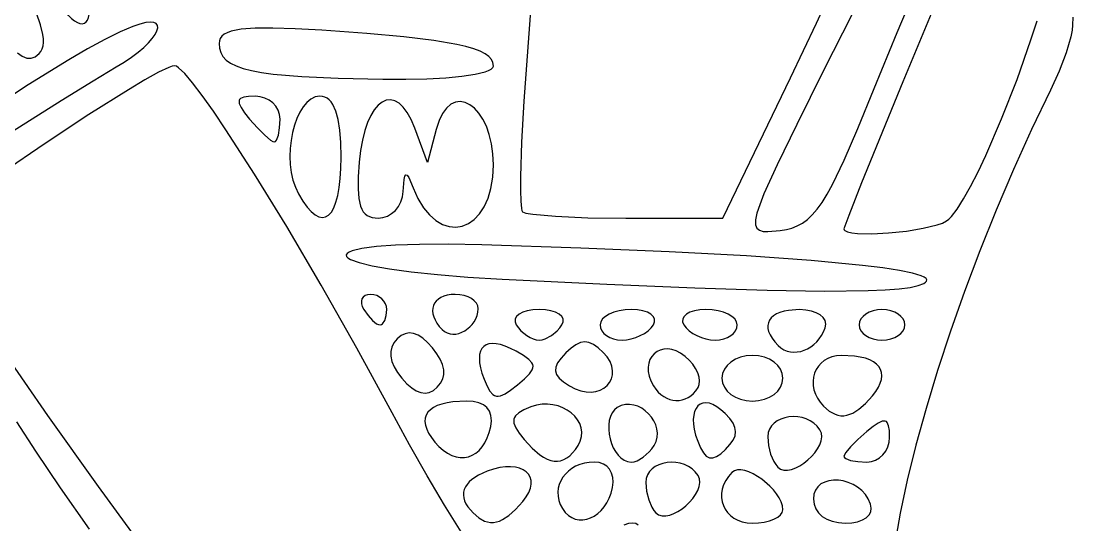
# Model space of a CAD drawing. Header units: millimetres. Extents: x -4.58 to 1.11, y 0.34 to 8.32.
# Drawn here: x -1.5 to -0.733, y 4.154 to 4.521 of the extents above; entities that cross this region are included whole.
import ezdxf

# ---------------------------------------------------------------- set-up
doc = ezdxf.new("R2010")
doc.units = ezdxf.units.MM

msp = doc.modelspace()

# ---------------------------------------------------------------- linework, layer by layer
at = {"flags": 128}
for points in [[(-1.503257, 4.585072), (-1.492514, 4.565097), (-1.485819, 4.553309), (-1.479459, 4.543144), (-1.47351, 4.534684), (-1.468045, 4.52801), (-1.463139, 4.523206), (-1.460918, 4.52153), (-1.458865, 4.520351), (-1.456989, 4.519681), (-1.455299, 4.519528), (-1.453804, 4.519905), (-1.452514, 4.520819), (-1.451489, 4.522206), (-1.450785, 4.523985), (-1.450399, 4.526143), (-1.450325, 4.528666), (-1.451097, 4.534748), (-1.453064, 4.54212), (-1.456191, 4.550666), (-1.460442, 4.560275), (-1.465779, 4.570831), (-1.472167, 4.582222)], [(-1.50254, 4.49824), (-1.499094, 4.495783), (-1.495794, 4.494502), (-1.492638, 4.494396), (-1.48962, 4.49546), (-1.486736, 4.497694), (-1.485487, 4.499258), (-1.48456, 4.501125), (-1.483953, 4.503299), (-1.483668, 4.505779), (-1.483705, 4.508568), (-1.484065, 4.511667), (-1.485753, 4.5188), (-1.488738, 4.527189), (-1.493021, 4.536845), (-1.498607, 4.547778), (-1.5055, 4.56)], [(-0.823061, 4.558961), (-0.857033, 4.477187), (-0.887065, 4.403518), (-0.896492, 4.379707), (-0.9, 4.369903), (-0.899822, 4.369266), (-0.8993, 4.368698), (-0.89731, 4.367761), (-0.894191, 4.367081), (-0.890107, 4.366645), (-0.879696, 4.36645), (-0.867378, 4.367076), (-0.854458, 4.368421), (-0.842238, 4.370383), (-0.832022, 4.37286), (-0.828072, 4.37426), (-0.825111, 4.37575)], [(-0.938986, 4.480014), (-0.92006, 4.519937), (-0.904986, 4.553054)], [(-0.877903, 4.472222), (-0.86119, 4.513096), (-0.845366, 4.550465)], [(-1.127778, 4.538889), (-1.133333, 4.462944), (-1.135125, 4.433096), (-1.135898, 4.407958), (-1.135892, 4.397982), (-1.13562, 4.390175), (-1.135079, 4.384867), (-1.134706, 4.383254), (-1.134264, 4.382389), (-1.131889, 4.381461), (-1.126886, 4.380596), (-1.110231, 4.37913), (-1.086766, 4.378141), (-1.058958, 4.377778), (-0.988292, 4.377778), (-0.938986, 4.480014)], [(-0.89408, 4.52638), (-0.914889, 4.485361), (-0.934404, 4.446132), (-0.948752, 4.416601), (-0.95829, 4.395444), (-0.961367, 4.38759), (-0.963377, 4.381333), (-0.964363, 4.376507), (-0.96437, 4.372944), (-0.963444, 4.370481), (-0.961629, 4.368951), (-0.95897, 4.368188), (-0.955511, 4.368027), (-0.946375, 4.368847), (-0.941962, 4.36954), (-0.937841, 4.370588), (-0.933953, 4.372081), (-0.930239, 4.374107), (-0.92664, 4.376754), (-0.923099, 4.380112), (-0.919555, 4.384268), (-0.915951, 4.389311), (-0.912228, 4.39533), (-0.908328, 4.402413), (-0.899758, 4.420127), (-0.889773, 4.44316), (-0.877903, 4.472222)], [(-1.430625, 4.487986), (-1.4247, 4.491589), (-1.419362, 4.495206), (-1.414633, 4.498783), (-1.410535, 4.502268), (-1.407089, 4.505607), (-1.404318, 4.508747), (-1.402243, 4.511634), (-1.400885, 4.514217), (-1.400268, 4.516441), (-1.400413, 4.518253), (-1.401341, 4.5196), (-1.403074, 4.520429), (-1.405635, 4.520687), (-1.409045, 4.52032), (-1.413326, 4.519276), (-1.4185, 4.5175), (-1.427756, 4.513494), (-1.43885, 4.507943), (-1.451437, 4.501082), (-1.465172, 4.493143), (-1.494704, 4.47497), (-1.524681, 4.455293)], [(-0.732968, 4.524175), (-0.733333, 4.518361), (-0.73366, 4.514699), (-0.734595, 4.51001), (-0.738031, 4.498325), (-0.743118, 4.484855), (-0.749333, 4.471153), (-0.763151, 4.442403), (-0.776388, 4.413139), (-0.788981, 4.38358), (-0.800867, 4.353945), (-0.811981, 4.324454), (-0.82226, 4.295327), (-0.83164, 4.266783), (-0.840057, 4.239042), (-0.847448, 4.212322), (-0.853749, 4.186845), (-0.858895, 4.162828), (-0.862824, 4.140493)], [(-0.825111, 4.37575), (-0.823422, 4.377069), (-0.821565, 4.378973), (-0.817401, 4.384412), (-0.812716, 4.391828), (-0.807612, 4.400979), (-0.802187, 4.411623), (-0.79654, 4.423521), (-0.784981, 4.450111), (-0.77373, 4.478821), (-0.763582, 4.507723), (-0.75917, 4.521643)], [(-1.155556, 4.488667), (-1.155911, 4.491138), (-1.157013, 4.493446), (-1.158913, 4.4956), (-1.161667, 4.497613), (-1.165326, 4.499495), (-1.169944, 4.501257), (-1.175574, 4.502911), (-1.182269, 4.504467), (-1.199068, 4.507331), (-1.220765, 4.509938), (-1.247785, 4.512377), (-1.280556, 4.514736), (-1.300135, 4.515848), (-1.316309, 4.516361), (-1.329323, 4.516242), (-1.33942, 4.515462), (-1.346847, 4.513987), (-1.349636, 4.51298), (-1.351849, 4.511787), (-1.353516, 4.510405), (-1.35467, 4.508829), (-1.355339, 4.507057), (-1.355556, 4.505083), (-1.35527, 4.50161), (-1.354365, 4.498457), (-1.352769, 4.495608), (-1.350408, 4.493048), (-1.347211, 4.490759), (-1.343104, 4.488728), (-1.338017, 4.486937), (-1.331875, 4.485372), (-1.324607, 4.484015), (-1.31614, 4.482852), (-1.295321, 4.481044), (-1.268838, 4.479821), (-1.236111, 4.479056), (-1.219407, 4.479001), (-1.204065, 4.47937), (-1.190353, 4.480129), (-1.178536, 4.481247), (-1.168882, 4.482691), (-1.161656, 4.484431), (-1.159037, 4.485401), (-1.157125, 4.486433), (-1.155953, 4.487523), (-1.155556, 4.488667)], [(-1.524375, 4.429708), (-1.47074, 4.463623), (-1.447453, 4.477956), (-1.430625, 4.487986)], [(-1.179047, 4.149285), (-1.191131, 4.168667), (-1.203791, 4.18992), (-1.216676, 4.212492), (-1.229431, 4.235833), (-1.255207, 4.283118), (-1.28113, 4.328875), (-1.306275, 4.371633), (-1.32972, 4.409918), (-1.350543, 4.442259), (-1.359682, 4.45574), (-1.367819, 4.467183), (-1.374839, 4.476403), (-1.380626, 4.483217), (-1.385066, 4.48744), (-1.386744, 4.488523), (-1.388042, 4.488889), (-1.389758, 4.488571), (-1.392302, 4.487641), (-1.399645, 4.484107), (-1.409606, 4.478596), (-1.421723, 4.471421), (-1.450572, 4.453322), (-1.482484, 4.432302), (-1.513756, 4.410851)], [(-1.311111, 4.45), (-1.311479, 4.453348), (-1.312533, 4.456471), (-1.3142, 4.459302), (-1.316406, 4.461771), (-1.319077, 4.46381), (-1.322138, 4.465352), (-1.325517, 4.466326), (-1.329139, 4.466667), (-1.334023, 4.46651), (-1.337617, 4.46598), (-1.339942, 4.464989), (-1.340637, 4.464293), (-1.341023, 4.463448), (-1.340879, 4.461267), (-1.339535, 4.458358), (-1.337013, 4.454632), (-1.333333, 4.45), (-1.32763, 4.443529), (-1.32233, 4.438229), (-1.318025, 4.434648), (-1.31643, 4.433674), (-1.315306, 4.433333), (-1.314463, 4.433674), (-1.313678, 4.434648), (-1.312344, 4.438229), (-1.311442, 4.443529), (-1.311111, 4.45)], [(-1.266667, 4.422222), (-1.266896, 4.432869), (-1.267589, 4.442005), (-1.268756, 4.449658), (-1.270406, 4.455856), (-1.27255, 4.460628), (-1.273811, 4.462488), (-1.275198, 4.464002), (-1.276713, 4.465173), (-1.278358, 4.466005), (-1.280134, 4.466502), (-1.282042, 4.466667), (-1.285477, 4.466133), (-1.288689, 4.464602), (-1.291657, 4.462174), (-1.294357, 4.458951), (-1.296767, 4.455037), (-1.298864, 4.450532), (-1.300626, 4.44554), (-1.302031, 4.440161), (-1.303056, 4.4345), (-1.303679, 4.428656), (-1.303877, 4.422733), (-1.303628, 4.416833), (-1.302909, 4.411057), (-1.301697, 4.405508), (-1.299971, 4.400289), (-1.297708, 4.3955), (-1.294501, 4.390189), (-1.291394, 4.385869), (-1.288402, 4.382525), (-1.28554, 4.380146), (-1.282822, 4.378719), (-1.280263, 4.378231), (-1.277878, 4.37867), (-1.275682, 4.380023), (-1.273689, 4.382276), (-1.271914, 4.385419), (-1.270372, 4.389437), (-1.269077, 4.394318), (-1.268045, 4.40005), (-1.267289, 4.40662), (-1.266825, 4.414015), (-1.266667, 4.422222)], [(-1.155556, 4.416667), (-1.155915, 4.424665), (-1.15694, 4.43204), (-1.158553, 4.438742), (-1.160674, 4.444723), (-1.163227, 4.449934), (-1.166131, 4.454327), (-1.169309, 4.457852), (-1.172682, 4.460462), (-1.176172, 4.462107), (-1.1797, 4.462739), (-1.183188, 4.462309), (-1.186558, 4.460768), (-1.18973, 4.458069), (-1.192626, 4.454161), (-1.195168, 4.448997), (-1.197278, 4.442528), (-1.203611, 4.418306), (-1.212903, 4.443417), (-1.215544, 4.449679), (-1.218365, 4.45478), (-1.221326, 4.458746), (-1.224384, 4.461601), (-1.227497, 4.463372), (-1.230624, 4.464083), (-1.233723, 4.463762), (-1.236752, 4.462432), (-1.239669, 4.460121), (-1.242432, 4.456852), (-1.245, 4.452653), (-1.247331, 4.447548), (-1.249382, 4.441562), (-1.251113, 4.434723), (-1.252481, 4.427055), (-1.253444, 4.418583), (-1.254142, 4.407918), (-1.254237, 4.399112), (-1.253682, 4.392031), (-1.252432, 4.38654), (-1.251532, 4.384349), (-1.250441, 4.382504), (-1.249152, 4.38099), (-1.247661, 4.379788), (-1.245962, 4.378883), (-1.244048, 4.378258), (-1.239556, 4.377778), (-1.236058, 4.378175), (-1.232759, 4.379312), (-1.229735, 4.38111), (-1.227061, 4.38349), (-1.22481, 4.38637), (-1.223058, 4.389672), (-1.221878, 4.393316), (-1.221347, 4.397222), (-1.220631, 4.406055), (-1.220084, 4.408404), (-1.219366, 4.409392), (-1.218445, 4.409033), (-1.217287, 4.407339), (-1.214125, 4.4), (-1.210583, 4.392051), (-1.206584, 4.385427), (-1.202221, 4.3801), (-1.197591, 4.376044), (-1.192786, 4.373231), (-1.187903, 4.371635), (-1.183035, 4.371228), (-1.178278, 4.371984), (-1.173726, 4.373877), (-1.169473, 4.376878), (-1.165615, 4.380961), (-1.162246, 4.3861), (-1.159461, 4.392266), (-1.157354, 4.399434), (-1.156021, 4.407577), (-1.155556, 4.416667)], [(-0.839736, 4.331958), (-0.839532, 4.332927), (-0.840111, 4.333896), (-0.84146, 4.334864), (-0.843568, 4.33583), (-0.850016, 4.337753), (-0.859362, 4.339657), (-0.871513, 4.341534), (-0.886377, 4.343378), (-0.923875, 4.346932), (-0.971115, 4.350261), (-1.027357, 4.353304), (-1.091862, 4.356001), (-1.163889, 4.358292), (-1.188449, 4.358724), (-1.20945, 4.358618), (-1.226926, 4.358032), (-1.240912, 4.357025), (-1.251442, 4.355654), (-1.258551, 4.353978), (-1.260834, 4.353044), (-1.262275, 4.352056), (-1.262877, 4.351021), (-1.262646, 4.349946), (-1.261585, 4.348839), (-1.2597, 4.347707), (-1.253472, 4.345397), (-1.243996, 4.343074), (-1.231307, 4.340798), (-1.215439, 4.338625), (-1.196428, 4.336616), (-1.174307, 4.334828), (-1.149111, 4.333319), (-1.072735, 4.329647), (-1.008582, 4.326982), (-0.955926, 4.32532), (-0.914043, 4.32466), (-0.882208, 4.324996), (-0.869832, 4.325538), (-0.859695, 4.326327), (-0.851708, 4.327364), (-0.845779, 4.328649), (-0.841819, 4.33018), (-0.840549, 4.331039), (-0.839736, 4.331958)], [(-1.233333, 4.311111), (-1.233573, 4.313343), (-1.234261, 4.315425), (-1.235349, 4.317312), (-1.236788, 4.318958), (-1.238531, 4.320318), (-1.240529, 4.321345), (-1.242734, 4.321995), (-1.245097, 4.322222), (-1.247321, 4.321995), (-1.249125, 4.321345), (-1.250489, 4.320318), (-1.251392, 4.318958), (-1.251815, 4.317312), (-1.251738, 4.315425), (-1.251139, 4.313343), (-1.25, 4.311111), (-1.246947, 4.306797), (-1.243712, 4.303264), (-1.24068, 4.300877), (-1.23936, 4.300227), (-1.238236, 4.3), (-1.237252, 4.300227), (-1.236333, 4.300877), (-1.234774, 4.303264), (-1.23372, 4.306797), (-1.233333, 4.311111)], [(-1.166667, 4.311764), (-1.167007, 4.313864), (-1.167982, 4.315824), (-1.169523, 4.3176), (-1.171562, 4.319149), (-1.174032, 4.320429), (-1.176862, 4.321397), (-1.179985, 4.322009), (-1.183333, 4.322222), (-1.186409, 4.322072), (-1.18919, 4.321634), (-1.191667, 4.32093), (-1.193834, 4.319978), (-1.195683, 4.318799), (-1.197206, 4.317414), (-1.198397, 4.315842), (-1.199247, 4.314102), (-1.199748, 4.312217), (-1.199895, 4.310204), (-1.199678, 4.308086), (-1.199091, 4.30588), (-1.198126, 4.303609), (-1.196776, 4.301291), (-1.195033, 4.298947), (-1.192889, 4.296597), (-1.191132, 4.295151), (-1.189214, 4.294126), (-1.187173, 4.2935), (-1.185048, 4.293252), (-1.182874, 4.29336), (-1.180692, 4.293801), (-1.17645, 4.295597), (-1.172623, 4.298467), (-1.170961, 4.300249), (-1.169516, 4.302234), (-1.168326, 4.3044), (-1.167429, 4.306725), (-1.166864, 4.309187), (-1.166667, 4.311764)], [(-1.105556, 4.3), (-1.104656, 4.302232), (-1.104746, 4.304314), (-1.105756, 4.306201), (-1.107618, 4.307847), (-1.110264, 4.309207), (-1.113626, 4.310234), (-1.117635, 4.310884), (-1.122222, 4.311111), (-1.12681, 4.310884), (-1.130819, 4.310234), (-1.13418, 4.309207), (-1.136826, 4.307847), (-1.138689, 4.306201), (-1.139699, 4.304314), (-1.139788, 4.302232), (-1.138889, 4.3), (-1.137309, 4.297768), (-1.135449, 4.295686), (-1.13116, 4.292153), (-1.128868, 4.290793), (-1.126569, 4.289766), (-1.124331, 4.289116), (-1.122222, 4.288889), (-1.120114, 4.289116), (-1.117876, 4.289766), (-1.113285, 4.292153), (-1.108996, 4.295686), (-1.107135, 4.297768), (-1.105556, 4.3)], [(-1.038889, 4.3), (-1.037976, 4.302232), (-1.038028, 4.304314), (-1.038978, 4.306201), (-1.04076, 4.307847), (-1.04331, 4.309207), (-1.046561, 4.310234), (-1.050447, 4.310884), (-1.054903, 4.311111), (-1.059498, 4.310884), (-1.063786, 4.310234), (-1.06767, 4.309207), (-1.071059, 4.307847), (-1.073858, 4.306201), (-1.075973, 4.304314), (-1.077311, 4.302232), (-1.077778, 4.3), (-1.077451, 4.297768), (-1.076514, 4.295686), (-1.075033, 4.293799), (-1.073073, 4.292153), (-1.0707, 4.290793), (-1.067981, 4.289766), (-1.06498, 4.289116), (-1.061764, 4.288889), (-1.058408, 4.289116), (-1.055006, 4.289766), (-1.051653, 4.290793), (-1.048441, 4.292153), (-1.045465, 4.293799), (-1.042819, 4.295686), (-1.040595, 4.297768), (-1.038889, 4.3)], [(-0.977778, 4.3), (-0.978245, 4.302232), (-0.979582, 4.304314), (-0.981698, 4.306201), (-0.984497, 4.307847), (-0.987885, 4.309207), (-0.99177, 4.310234), (-0.996057, 4.310884), (-1.000653, 4.311111), (-1.005109, 4.310884), (-1.008995, 4.310234), (-1.012246, 4.309207), (-1.014795, 4.307847), (-1.016578, 4.306201), (-1.017528, 4.304314), (-1.017579, 4.302232), (-1.016667, 4.3), (-1.01496, 4.297768), (-1.012737, 4.295686), (-1.01009, 4.293799), (-1.007115, 4.292153), (-1.003903, 4.290793), (-1.000549, 4.289766), (-0.997148, 4.289116), (-0.993792, 4.288889), (-0.990575, 4.289116), (-0.987575, 4.289766), (-0.984855, 4.290793), (-0.982483, 4.292153), (-0.980523, 4.293799), (-0.979042, 4.295686), (-0.978105, 4.297768), (-0.977778, 4.3)], [(-0.913653, 4.297917), (-0.913222, 4.300597), (-0.913727, 4.303084), (-0.915096, 4.305326), (-0.917257, 4.307274), (-0.92014, 4.308877), (-0.923672, 4.310085), (-0.927784, 4.310846), (-0.932403, 4.311111), (-0.940291, 4.310581), (-0.943648, 4.309939), (-0.946602, 4.309062), (-0.949147, 4.307963), (-0.951275, 4.306655), (-0.952978, 4.305152), (-0.954248, 4.303465), (-0.955078, 4.301609), (-0.95546, 4.299596), (-0.955387, 4.297439), (-0.95485, 4.29515), (-0.953842, 4.292744), (-0.952356, 4.290232), (-0.950383, 4.287628), (-0.947917, 4.284944), (-0.945895, 4.283216), (-0.943712, 4.281881), (-0.941397, 4.280929), (-0.938983, 4.280346), (-0.9365, 4.280123), (-0.933981, 4.280245), (-0.931456, 4.280703), (-0.928957, 4.281483), (-0.926514, 4.282574), (-0.924161, 4.283964), (-0.921927, 4.285641), (-0.919844, 4.287593), (-0.917944, 4.289809), (-0.916258, 4.292276), (-0.914817, 4.294982), (-0.913653, 4.297917)], [(-0.855556, 4.3), (-0.855896, 4.302232), (-0.856871, 4.304314), (-0.858412, 4.306201), (-0.860451, 4.307847), (-0.86292, 4.309207), (-0.865751, 4.310234), (-0.868874, 4.310884), (-0.872222, 4.311111), (-0.87557, 4.310884), (-0.878694, 4.310234), (-0.881524, 4.309207), (-0.883993, 4.307847), (-0.886032, 4.306201), (-0.887574, 4.304314), (-0.888549, 4.302232), (-0.888889, 4.3), (-0.888549, 4.297768), (-0.887574, 4.295686), (-0.886032, 4.293799), (-0.883993, 4.292153), (-0.881524, 4.290793), (-0.878694, 4.289766), (-0.87557, 4.289116), (-0.872222, 4.288889), (-0.868874, 4.289116), (-0.865751, 4.289766), (-0.86292, 4.290793), (-0.860451, 4.292153), (-0.858412, 4.293799), (-0.856871, 4.295686), (-0.855896, 4.297768), (-0.855556, 4.3)], [(-1.2, 4.283333), (-1.203597, 4.287286), (-1.207086, 4.290341), (-1.210465, 4.292499), (-1.213736, 4.29376), (-1.216898, 4.294124), (-1.219949, 4.293591), (-1.222891, 4.292161), (-1.225722, 4.289833), (-1.228097, 4.286951), (-1.229668, 4.283867), (-1.230435, 4.280581), (-1.230399, 4.277092), (-1.22956, 4.273401), (-1.227918, 4.269507), (-1.225472, 4.265411), (-1.222222, 4.261111), (-1.218621, 4.257154), (-1.215131, 4.254095), (-1.211751, 4.251935), (-1.208481, 4.250674), (-1.205321, 4.25031), (-1.202271, 4.250845), (-1.199331, 4.252279), (-1.1965, 4.254611), (-1.194121, 4.257489), (-1.192547, 4.26057), (-1.191777, 4.263854), (-1.191812, 4.267342), (-1.192652, 4.271034), (-1.194297, 4.274929), (-1.196746, 4.279029), (-1.2, 4.283333)], [(-1.075556, 4.28), (-1.07926, 4.283395), (-1.082663, 4.285807), (-1.08587, 4.287235), (-1.088988, 4.287675), (-1.092122, 4.287127), (-1.095378, 4.285588), (-1.098862, 4.283055), (-1.102681, 4.279528), (-1.106258, 4.275676), (-1.108742, 4.272288), (-1.110121, 4.269254), (-1.110382, 4.266464), (-1.109513, 4.263808), (-1.107501, 4.261178), (-1.104334, 4.258464), (-1.1, 4.255556), (-1.095856, 4.253362), (-1.091814, 4.251911), (-1.087927, 4.25115), (-1.084247, 4.251027), (-1.080828, 4.251489), (-1.077722, 4.252482), (-1.074983, 4.253953), (-1.072663, 4.255851), (-1.070816, 4.258121), (-1.069494, 4.26071), (-1.06875, 4.263567), (-1.068637, 4.266638), (-1.069208, 4.269869), (-1.070516, 4.273209), (-1.072614, 4.276603), (-1.075556, 4.28)], [(-1.514255, 4.282446), (-1.480778, 4.233965), (-1.443853, 4.18213), (-1.406214, 4.130835)], [(-1.139014, 4.280736), (-1.143102, 4.282856), (-1.146887, 4.284483), (-1.150357, 4.285626), (-1.153503, 4.286292), (-1.156316, 4.286492), (-1.158784, 4.286232), (-1.160899, 4.285523), (-1.162649, 4.284373), (-1.164026, 4.282791), (-1.165018, 4.280784), (-1.165616, 4.278363), (-1.165811, 4.275535), (-1.165591, 4.272309), (-1.164947, 4.268695), (-1.163869, 4.2647), (-1.162347, 4.260333), (-1.160208, 4.255284), (-1.158093, 4.251578), (-1.155861, 4.249192), (-1.154658, 4.248487), (-1.153373, 4.248102), (-1.151989, 4.248036), (-1.150489, 4.248286), (-1.147068, 4.249718), (-1.14297, 4.252376), (-1.138056, 4.256236), (-1.132966, 4.260613), (-1.12935, 4.264211), (-1.127214, 4.267231), (-1.126703, 4.268588), (-1.126566, 4.269877), (-1.126803, 4.271122), (-1.127414, 4.272348), (-1.129766, 4.274847), (-1.13363, 4.277576), (-1.139014, 4.280736)], [(-1.006333, 4.254292), (-1.005428, 4.256534), (-1.005198, 4.259136), (-1.005604, 4.262003), (-1.006606, 4.265043), (-1.008166, 4.268162), (-1.010245, 4.271266), (-1.012805, 4.274262), (-1.015806, 4.277056), (-1.01905, 4.279396), (-1.02226, 4.281053), (-1.025392, 4.282069), (-1.028401, 4.282483), (-1.031242, 4.282338), (-1.033873, 4.281675), (-1.036249, 4.280534), (-1.038326, 4.278957), (-1.04006, 4.276984), (-1.041407, 4.274657), (-1.042322, 4.272017), (-1.042763, 4.269104), (-1.042683, 4.265961), (-1.042041, 4.262628), (-1.040791, 4.259146), (-1.038889, 4.255556), (-1.037212, 4.253129), (-1.035382, 4.251012), (-1.033423, 4.249204), (-1.031357, 4.247708), (-1.029205, 4.246523), (-1.026991, 4.24565), (-1.024737, 4.245091), (-1.022465, 4.244845), (-1.020198, 4.244915), (-1.017957, 4.245301), (-1.015766, 4.246003), (-1.013647, 4.247022), (-1.011621, 4.24836), (-1.009712, 4.250017), (-1.007942, 4.251994), (-1.006333, 4.254292)], [(-0.944444, 4.261111), (-0.944893, 4.264483), (-0.94618, 4.267618), (-0.94822, 4.270449), (-0.950925, 4.272913), (-0.954209, 4.274943), (-0.957985, 4.276474), (-0.962167, 4.277441), (-0.966667, 4.277778), (-0.971167, 4.277441), (-0.975348, 4.276474), (-0.979124, 4.274943), (-0.982408, 4.272913), (-0.985113, 4.270449), (-0.987153, 4.267618), (-0.98844, 4.264483), (-0.988889, 4.261111), (-0.98844, 4.257735), (-0.987153, 4.254599), (-0.985113, 4.251767), (-0.982408, 4.249304), (-0.979124, 4.247275), (-0.975348, 4.245746), (-0.971167, 4.244781), (-0.966667, 4.244444), (-0.962167, 4.244781), (-0.957985, 4.245746), (-0.954209, 4.247275), (-0.950925, 4.249304), (-0.94822, 4.251767), (-0.94618, 4.254599), (-0.944893, 4.257735), (-0.944444, 4.261111)], [(-0.879236, 4.248236), (-0.876761, 4.251484), (-0.874835, 4.254586), (-0.873453, 4.257533), (-0.872607, 4.260317), (-0.872291, 4.262928), (-0.872498, 4.265359), (-0.873221, 4.2676), (-0.874453, 4.269642), (-0.876188, 4.271477), (-0.87842, 4.273096), (-0.88114, 4.27449), (-0.884344, 4.27565), (-0.888023, 4.276568), (-0.892171, 4.277234), (-0.901847, 4.277778), (-0.905437, 4.277524), (-0.908727, 4.276791), (-0.911703, 4.275623), (-0.914349, 4.274064), (-0.916649, 4.272157), (-0.91859, 4.269947), (-0.920154, 4.267476), (-0.921328, 4.264788), (-0.922096, 4.261928), (-0.922442, 4.258938), (-0.922352, 4.255863), (-0.92181, 4.252747), (-0.920801, 4.249632), (-0.91931, 4.246563), (-0.917321, 4.243583), (-0.914819, 4.240736), (-0.910629, 4.237161), (-0.906447, 4.234857), (-0.904346, 4.234185), (-0.902233, 4.233834), (-0.9001, 4.233806), (-0.897944, 4.234101), (-0.893542, 4.235665), (-0.888984, 4.238537), (-0.884229, 4.242724), (-0.879236, 4.248236)], [(-1.157514, 4.225917), (-1.157034, 4.230178), (-1.157338, 4.233903), (-1.158416, 4.237083), (-1.16026, 4.239707), (-1.162861, 4.241765), (-1.166209, 4.243247), (-1.170296, 4.244143), (-1.175111, 4.244444), (-1.185098, 4.243906), (-1.18937, 4.243244), (-1.193152, 4.242331), (-1.19644, 4.241174), (-1.199226, 4.23978), (-1.201506, 4.238159), (-1.203273, 4.236316), (-1.204521, 4.23426), (-1.205244, 4.231999), (-1.205437, 4.229539), (-1.205094, 4.22689), (-1.204208, 4.224058), (-1.202773, 4.22105), (-1.200785, 4.217876), (-1.198236, 4.214542), (-1.195243, 4.211279), (-1.192173, 4.208584), (-1.189056, 4.206448), (-1.18592, 4.204864), (-1.182796, 4.203823), (-1.179712, 4.203318), (-1.176697, 4.203339), (-1.173781, 4.20388), (-1.170993, 4.204932), (-1.168363, 4.206486), (-1.165918, 4.208535), (-1.163689, 4.211071), (-1.161705, 4.214085), (-1.159995, 4.217569), (-1.158588, 4.221516), (-1.157514, 4.225917)], [(-1.093847, 4.212069), (-1.092213, 4.215357), (-1.091326, 4.21864), (-1.091136, 4.221876), (-1.09159, 4.225021), (-1.092636, 4.228034), (-1.094221, 4.230871), (-1.096294, 4.23349), (-1.098802, 4.235849), (-1.101693, 4.237904), (-1.104915, 4.239614), (-1.108416, 4.240935), (-1.112144, 4.241825), (-1.116046, 4.242242), (-1.120071, 4.242142), (-1.124165, 4.241483), (-1.128278, 4.240222), (-1.133298, 4.238088), (-1.137009, 4.235959), (-1.139438, 4.233715), (-1.140179, 4.232512), (-1.140609, 4.231234), (-1.140731, 4.229868), (-1.140548, 4.228396), (-1.13928, 4.22508), (-1.136829, 4.221164), (-1.133222, 4.216528), (-1.127281, 4.210033), (-1.12165, 4.205237), (-1.118948, 4.203476), (-1.116319, 4.202139), (-1.113764, 4.201225), (-1.11128, 4.200736), (-1.108866, 4.200671), (-1.106522, 4.201029), (-1.104246, 4.201811), (-1.102037, 4.203016), (-1.099893, 4.204645), (-1.097815, 4.206697), (-1.0958, 4.209172), (-1.093847, 4.212069)], [(-1.038292, 4.212069), (-1.036853, 4.215028), (-1.03608, 4.218079), (-1.03592, 4.221168), (-1.036318, 4.224241), (-1.037221, 4.227241), (-1.038576, 4.230115), (-1.040329, 4.232807), (-1.042427, 4.235262), (-1.044816, 4.237425), (-1.047444, 4.239242), (-1.050255, 4.240657), (-1.053198, 4.241614), (-1.056218, 4.24206), (-1.059262, 4.24194), (-1.062277, 4.241197), (-1.065208, 4.239778), (-1.06736, 4.238031), (-1.069042, 4.235804), (-1.070275, 4.233177), (-1.071081, 4.230234), (-1.071479, 4.227056), (-1.071493, 4.223725), (-1.071141, 4.220323), (-1.070446, 4.216931), (-1.069428, 4.213631), (-1.068109, 4.210506), (-1.066508, 4.207637), (-1.064648, 4.205106), (-1.062549, 4.202995), (-1.060232, 4.201386), (-1.057718, 4.20036), (-1.055028, 4.2), (-1.053014, 4.200246), (-1.05084, 4.200952), (-1.04629, 4.203545), (-1.041924, 4.207383), (-1.039982, 4.209645), (-1.038292, 4.212069)], [(-0.986486, 4.235361), (-0.989612, 4.238202), (-0.992608, 4.240378), (-0.995448, 4.241913), (-0.998107, 4.242834), (-1.000559, 4.243167), (-1.002778, 4.242936), (-1.00474, 4.242168), (-1.006418, 4.240887), (-1.007788, 4.23912), (-1.008822, 4.236892), (-1.009496, 4.234229), (-1.009785, 4.231156), (-1.009662, 4.227699), (-1.009102, 4.223883), (-1.00808, 4.219734), (-1.006569, 4.215278), (-1.004505, 4.210458), (-1.002442, 4.20684), (-1.000314, 4.204403), (-0.998052, 4.203128), (-0.995588, 4.202996), (-0.992855, 4.203985), (-0.989783, 4.206076), (-0.986306, 4.20925), (-0.983063, 4.2128), (-0.980752, 4.216094), (-0.979373, 4.219217), (-0.978927, 4.222259), (-0.979415, 4.225306), (-0.980837, 4.228447), (-0.983194, 4.23177), (-0.986486, 4.235361)], [(-1.450007, 4.151226), (-1.471121, 4.181211), (-1.489139, 4.207958), (-1.50311, 4.229327)], [(-0.917444, 4.223472), (-0.919433, 4.226123), (-0.921802, 4.228337), (-0.924479, 4.230122), (-0.927395, 4.231488), (-0.930481, 4.232445), (-0.933666, 4.233001), (-0.936879, 4.233165), (-0.940052, 4.232946), (-0.943114, 4.232354), (-0.945995, 4.231397), (-0.948624, 4.230085), (-0.950933, 4.228427), (-0.95285, 4.226432), (-0.954306, 4.224109), (-0.955232, 4.221466), (-0.955556, 4.218514), (-0.954979, 4.212182), (-0.953408, 4.205899), (-0.951085, 4.200393), (-0.949716, 4.198158), (-0.94825, 4.196389), (-0.946164, 4.194902), (-0.943729, 4.194164), (-0.941026, 4.194106), (-0.938132, 4.194658), (-0.935128, 4.19575), (-0.932092, 4.197313), (-0.929104, 4.199277), (-0.926243, 4.201571), (-0.923589, 4.204127), (-0.92122, 4.206874), (-0.919216, 4.209743), (-0.917656, 4.212664), (-0.91662, 4.215567), (-0.916186, 4.218383), (-0.916435, 4.221041), (-0.917444, 4.223472)], [(-0.866667, 4.218028), (-0.866823, 4.222911), (-0.867351, 4.226503), (-0.86834, 4.228828), (-0.869036, 4.229521), (-0.86988, 4.229906), (-0.87206, 4.229762), (-0.874969, 4.228418), (-0.878697, 4.225897), (-0.883333, 4.222222), (-0.889805, 4.216519), (-0.895104, 4.211219), (-0.898685, 4.206914), (-0.89966, 4.205319), (-0.9, 4.204194), (-0.89966, 4.203352), (-0.898685, 4.202566), (-0.895104, 4.201233), (-0.889805, 4.200331), (-0.883333, 4.2), (-0.879985, 4.200368), (-0.876862, 4.201422), (-0.874032, 4.203089), (-0.871562, 4.205295), (-0.869523, 4.207966), (-0.867982, 4.211027), (-0.867007, 4.214406), (-0.866667, 4.218028)], [(-1.134153, 4.171222), (-1.131604, 4.17466), (-1.129754, 4.177945), (-1.128573, 4.181051), (-1.128029, 4.183952), (-1.128093, 4.186622), (-1.128733, 4.189035), (-1.12992, 4.191165), (-1.131622, 4.192986), (-1.133808, 4.194472), (-1.136449, 4.195596), (-1.139512, 4.196333), (-1.142969, 4.196656), (-1.146788, 4.196539), (-1.150938, 4.195957), (-1.15539, 4.194883), (-1.160111, 4.193292), (-1.166431, 4.190422), (-1.171332, 4.18723), (-1.173247, 4.185522), (-1.174804, 4.183744), (-1.176001, 4.181901), (-1.176837, 4.179995), (-1.17731, 4.178031), (-1.17742, 4.176012), (-1.177166, 4.173942), (-1.176545, 4.171825), (-1.175556, 4.169664), (-1.1742, 4.167464), (-1.170375, 4.162958), (-1.166146, 4.15935), (-1.161936, 4.157044), (-1.159821, 4.156384), (-1.157692, 4.156053), (-1.155541, 4.156053), (-1.153363, 4.156387), (-1.15115, 4.157055), (-1.148896, 4.158059), (-1.14424, 4.161081), (-1.139343, 4.165465), (-1.134153, 4.171222)], [(-1.068625, 4.181472), (-1.0682, 4.185347), (-1.068451, 4.188891), (-1.069336, 4.192046), (-1.070816, 4.194757), (-1.072849, 4.196965), (-1.075395, 4.198613), (-1.078412, 4.199644), (-1.081861, 4.2), (-1.085632, 4.199793), (-1.08919, 4.199191), (-1.092515, 4.198224), (-1.095587, 4.196923), (-1.098385, 4.195317), (-1.100888, 4.193435), (-1.103076, 4.191309), (-1.104929, 4.188967), (-1.106425, 4.18644), (-1.107544, 4.183757), (-1.108266, 4.180949), (-1.10857, 4.178045), (-1.108435, 4.175075), (-1.107842, 4.172069), (-1.106768, 4.169057), (-1.105194, 4.166069), (-1.103174, 4.163319), (-1.100914, 4.16115), (-1.098457, 4.159544), (-1.095848, 4.158482), (-1.09313, 4.157946), (-1.090347, 4.157917), (-1.087544, 4.158377), (-1.084764, 4.159307), (-1.082051, 4.16069), (-1.079449, 4.162506), (-1.077001, 4.164737), (-1.074753, 4.167364), (-1.072747, 4.17037), (-1.071028, 4.173736), (-1.069639, 4.177443), (-1.068625, 4.181472)], [(-1.006333, 4.190139), (-1.008322, 4.19279), (-1.01069, 4.195003), (-1.013368, 4.196789), (-1.016284, 4.198155), (-1.01937, 4.199112), (-1.022555, 4.199667), (-1.025768, 4.199831), (-1.028941, 4.199613), (-1.032003, 4.199021), (-1.034883, 4.198064), (-1.037513, 4.196752), (-1.039822, 4.195094), (-1.041739, 4.193099), (-1.043195, 4.190775), (-1.044121, 4.188133), (-1.044444, 4.185181), (-1.043867, 4.178849), (-1.042297, 4.172566), (-1.039974, 4.167059), (-1.038605, 4.164824), (-1.037139, 4.163056), (-1.035053, 4.161568), (-1.032618, 4.16083), (-1.029915, 4.160772), (-1.027021, 4.161324), (-1.024016, 4.162417), (-1.020981, 4.16398), (-1.017993, 4.165943), (-1.015132, 4.168238), (-1.012478, 4.170794), (-1.010109, 4.173541), (-1.008105, 4.17641), (-1.006545, 4.179331), (-1.005509, 4.182234), (-1.005075, 4.18505), (-1.005324, 4.187708), (-1.006333, 4.190139)], [(-0.944444, 4.165306), (-0.944769, 4.168104), (-0.945695, 4.171002), (-0.947151, 4.173945), (-0.949064, 4.176883), (-0.951363, 4.179761), (-0.953976, 4.182527), (-0.959858, 4.187516), (-0.966134, 4.191426), (-0.96924, 4.192846), (-0.97223, 4.193839), (-0.975031, 4.194352), (-0.977571, 4.194332), (-0.979779, 4.193728), (-0.981583, 4.192486), (-0.984157, 4.189565), (-0.986184, 4.186533), (-0.987683, 4.183431), (-0.988671, 4.1803), (-0.989162, 4.177182), (-0.989176, 4.174118), (-0.988727, 4.171149), (-0.987833, 4.168318), (-0.986511, 4.165664), (-0.984778, 4.163231), (-0.982649, 4.161058), (-0.980142, 4.159187), (-0.977274, 4.15766), (-0.97406, 4.156519), (-0.970519, 4.155803), (-0.966667, 4.155556), (-0.962203, 4.155755), (-0.958038, 4.156325), (-0.954264, 4.157227), (-0.950972, 4.15842), (-0.948253, 4.159865), (-0.946198, 4.16152), (-0.944898, 4.163347), (-0.944444, 4.165306)], [(-0.880556, 4.169444), (-0.882177, 4.173172), (-0.884356, 4.17647), (-0.887, 4.179329), (-0.890019, 4.181743), (-0.893321, 4.183702), (-0.896815, 4.1852), (-0.90041, 4.186228), (-0.904014, 4.186778), (-0.907536, 4.186842), (-0.910884, 4.186413), (-0.913968, 4.185482), (-0.916696, 4.184042), (-0.918977, 4.182084), (-0.920719, 4.179602), (-0.921831, 4.176585), (-0.922222, 4.173028), (-0.921787, 4.169318), (-0.920525, 4.16595), (-0.918496, 4.162971), (-0.915766, 4.160427), (-0.912395, 4.158367), (-0.908447, 4.156836), (-0.903984, 4.155884), (-0.899069, 4.155556), (-0.894266, 4.155818), (-0.890069, 4.156579), (-0.886531, 4.1578), (-0.883703, 4.159443), (-0.881639, 4.161467), (-0.880392, 4.163835), (-0.880013, 4.166507), (-0.880556, 4.169444)], [(-1.049917, 4.154021), (-1.051784, 4.155159), (-1.053944, 4.155556), (-1.057003, 4.155191), (-1.060351, 4.154145)]]:
    msp.add_lwpolyline(points, dxfattribs=at)

doc.saveas('drawing.dxf')
